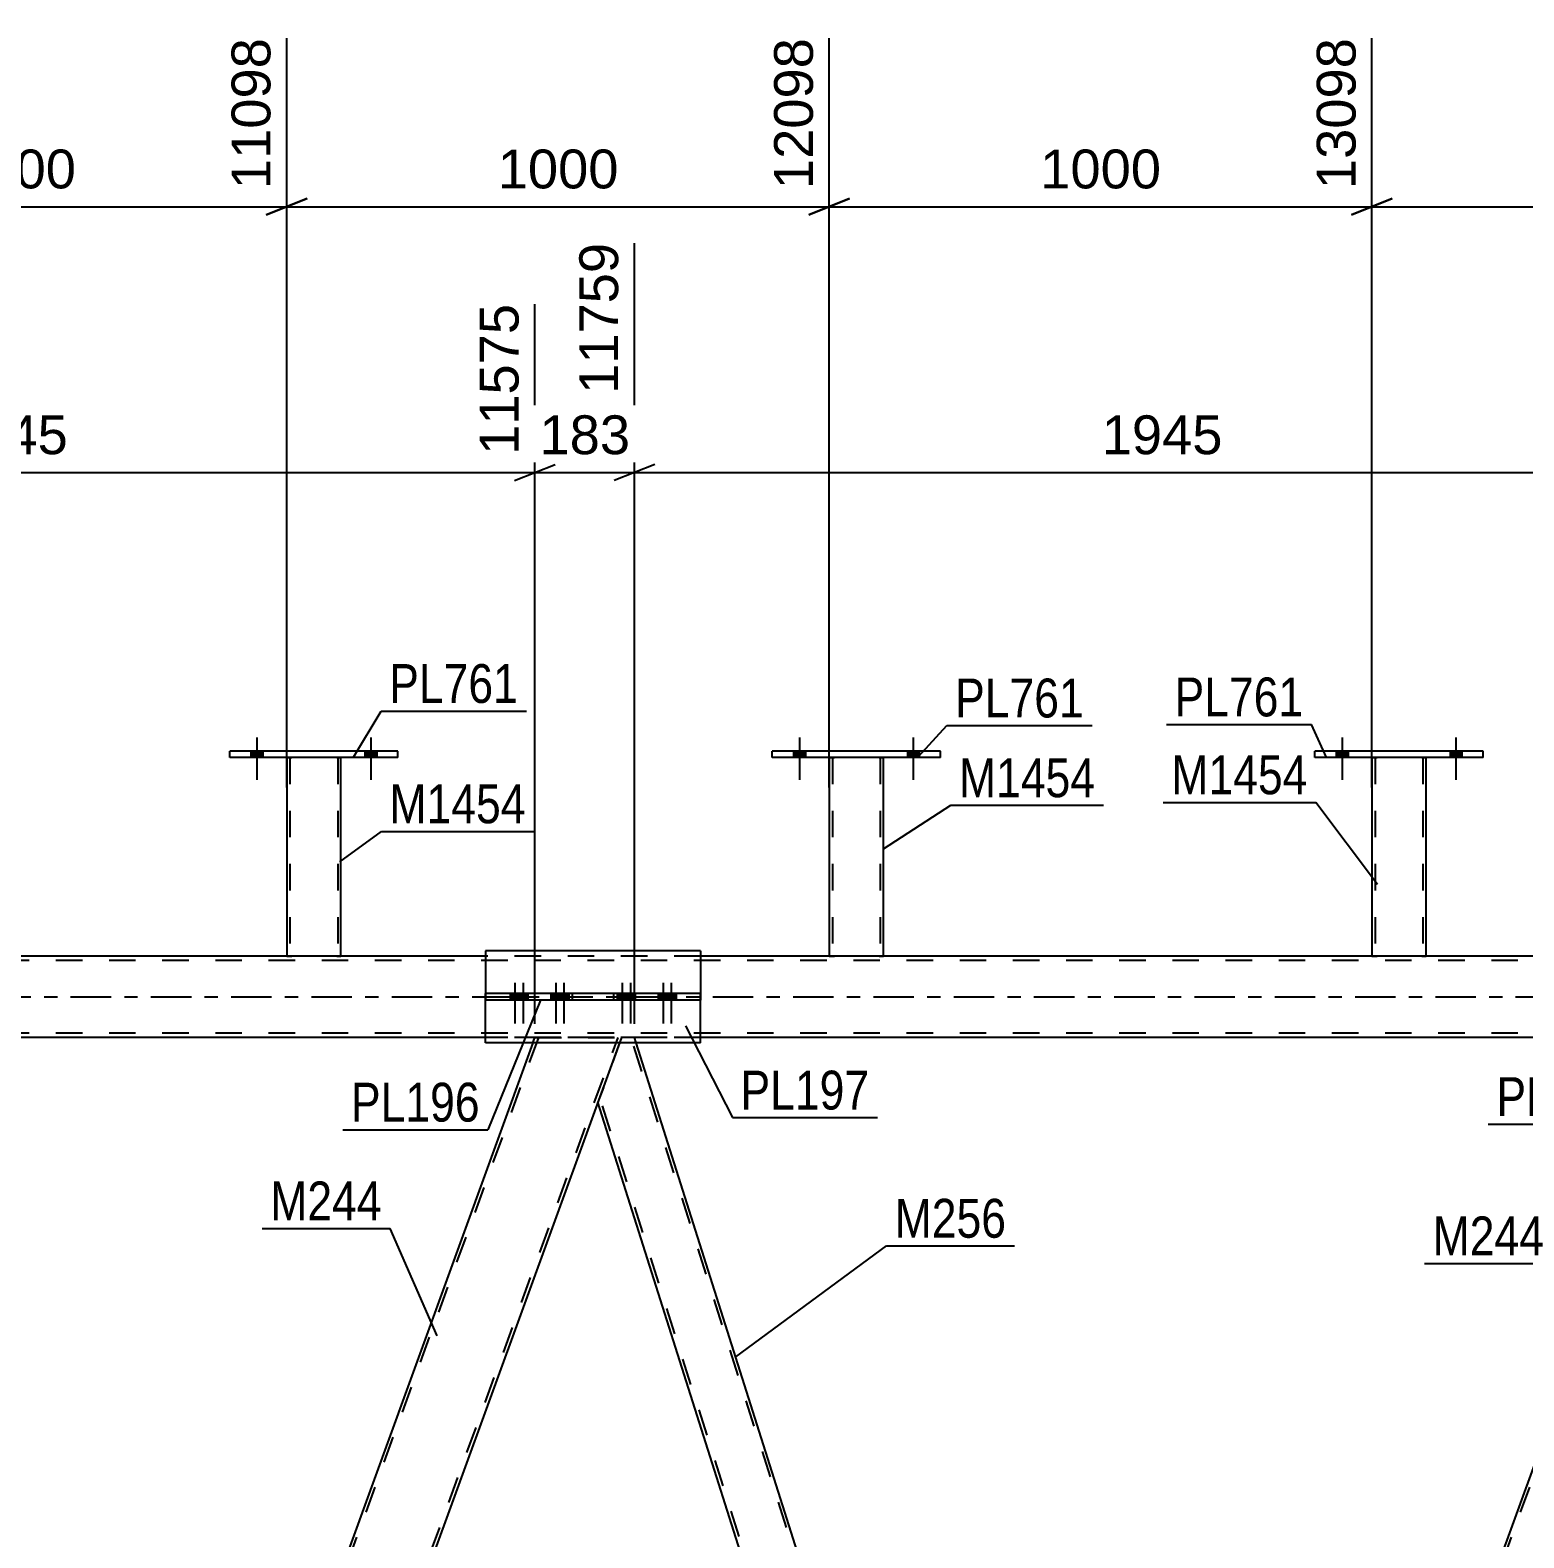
# Model space of a CAD drawing. Header units: millimetres. Extents: x -123 to 718, y -398 to 196.
# Drawn here: x 402 to 512.1, y -39.9 to 71.3 of the extents above; entities that cross this region are included whole.
import ezdxf

# ---------------------------------------------------------------- set-up
doc = ezdxf.new("R2010")
doc.units = ezdxf.units.MM
doc.linetypes.add('DXK_LINE_DOT2', pattern=[3.9198, 1.9599, -1.9599])
doc.linetypes.add('DXK_LINE_DOT3', pattern=[5.9187, 2.979, -0.9799, 0.9799, -0.9799])
doc.styles.add('Arial', font='ARIAL.TTF', dxfattribs={"height": 0.2})
doc.styles.add('Arial Narrow', font='ARIALN.TTF', dxfattribs={"height": 0.2})

# ---------------------------------------------------------------- blocks, each defined once
blk = doc.blocks.new('Bolt-318464438-4298 - 3652')
at = {"linetype": 'Continuous'}
for points in [[(438.12, 0.24), (437.4, 0.24), (437.4, -0.24), (438.12, -0.24)], [(438.72, 0.24), (438, 0.24), (438, -0.24), (438.72, -0.24)], [(441.13, 0.24), (440.41, 0.24), (440.41, -0.24), (441.13, -0.24)], [(441.73, 0.24), (441.01, 0.24), (441.01, -0.24), (441.73, -0.24)]]:
    blk.add_hatch(color=1, dxfattribs=at).paths.add_polyline_path(points)
at = {"color": 1, "linetype": 'Continuous'}
for p, q in [((437.4, 0.24), (437.4, -0.24)), ((437.76, 1.04), (437.76, -1.96)), ((438, 0.24), (438, -0.24)), ((438.12, 0.24), (438.12, -0.24)), ((438.36, 1.04), (438.36, -1.96)), ((438.72, 0.24), (438.72, -0.24)), ((440.41, 0.24), (440.41, -0.24)), ((440.77, 1.04), (440.77, -1.96)), ((441.01, 0.24), (441.01, -0.24)), ((441.13, 0.24), (441.13, -0.24)), ((441.37, 1.04), (441.37, -1.96)), ((441.73, 0.24), (441.73, -0.24))]:
    blk.add_line(p, q, dxfattribs=at)
blk = doc.blocks.new('Part-318464438-4039 - 3652')
at = {"color": 7, "linetype": 'DXK_LINE_DOT2'}
for p, q in [((439.49, -3), (396.18, -122)), ((402.05, -122), (445.36, -3)), ((439.09, -3.4), (439.23, -3)), ((439.23, -3), (445.62, -3)), ((445.62, -3), (445.47, -3.4))]:
    blk.add_line(p, q, dxfattribs=at)
at = {"color": 2, "linetype": 'Continuous'}
for p, q in [((439.09, -3.4), (396.07, -121.6)), ((445.47, -3.4), (402.45, -121.6))]:
    blk.add_line(p, q, dxfattribs=at)
blk = doc.blocks.new('Part-318464438-3769 - 3652')
at = {"color": 7, "linetype": 'DXK_LINE_DOT2'}
for p, q in [((637.14, 2.68), (-22.98, 2.68)), ((451.45, 3), (435.59, 3)), ((637.14, -2.68), (-22.98, -2.68)), ((637.14, -3), (9.92, -3)), ((451.45, -3), (435.59, -3))]:
    blk.add_line(p, q, dxfattribs=at)
at = {"color": 2, "linetype": 'Continuous'}
for p, q in [((435.59, 3), (366.31, 3)), ((520.73, 3), (451.45, 3)), ((435.59, -3), (366.31, -3)), ((520.73, -3), (451.45, -3))]:
    blk.add_line(p, q, dxfattribs=at)
at = {"color": 7, "linetype": 'DXK_LINE_DOT3'}
blk.add_line((-32.98, 0), (637.14, 0), dxfattribs=at)
blk = doc.blocks.new('Part-318464438-3908 - 3652')
at = {"color": 2, "linetype": 'Continuous'}
for p, q in [((496.74, 17.64), (496.74, 18.12)), ((509.14, 18.12), (496.74, 18.12)), ((509.14, 17.64), (509.14, 18.12)), ((509.14, 17.64), (496.74, 17.64))]:
    blk.add_line(p, q, dxfattribs=at)
blk = doc.blocks.new('Part-318464438-4303 - 3652')
at = {"color": 2, "linetype": 'Continuous'}
for p, q in [((435.59, 3.4), (435.59, 0.24)), ((451.45, 3.4), (435.59, 3.4)), ((451.45, 3.4), (451.45, 0.24)), ((435.59, -3.4), (435.59, -0.24)), ((451.45, -3.4), (451.45, -0.24)), ((451.45, -3.4), (435.59, -3.4))]:
    blk.add_line(p, q, dxfattribs=at)
at = {"color": 7, "linetype": 'DXK_LINE_DOT2'}
for p, q in [((435.59, 0.24), (435.59, -0.24)), ((451.45, 0.24), (451.45, -0.24))]:
    blk.add_line(p, q, dxfattribs=at)
blk = doc.blocks.new('Part-318464438-3884 - 3652')
at = {"color": 2, "linetype": 'Continuous'}
for p, q in [((460.93, 17.64), (460.93, 3)), ((464.93, 3), (464.93, 17.64))]:
    blk.add_line(p, q, dxfattribs=at)
at = {"color": 7, "linetype": 'DXK_LINE_DOT2'}
for p, q in [((460.93, 17.64), (460.93, 17.64)), ((460.93, 17.64), (460.93, 17.64)), ((460.93, 17.64), (460.93, 17.64)), ((460.97, 17.64), (460.93, 17.64)), ((460.93, 17.64), (460.97, 17.64)), ((461.08, 17.64), (460.97, 17.64)), ((460.97, 17.64), (461.08, 17.64)), ((461.23, 17.64), (461.08, 17.64)), ((461.08, 17.64), (461.23, 17.64)), ((461.17, 17.64), (461.17, 17.64)), ((461.17, 17.64), (461.17, 3)), ((461.19, 17.64), (461.17, 17.64)), ((461.17, 17.64), (461.19, 17.64)), ((461.24, 17.64), (461.19, 17.64)), ((461.19, 17.64), (461.24, 17.64)), ((464.64, 17.64), (461.23, 17.64)), ((464.64, 17.64), (461.23, 17.64)), ((464.55, 17.64), (461.24, 17.64)), ((461.24, 17.64), (461.32, 17.64)), ((464.62, 17.64), (461.32, 17.64)), ((464.62, 17.64), (464.55, 17.64)), ((464.68, 17.64), (464.62, 17.64)), ((464.62, 17.64), (464.68, 17.64)), ((464.64, 17.64), (464.79, 17.64)), ((464.79, 17.64), (464.64, 17.64)), ((464.69, 17.64), (464.68, 17.64)), ((464.68, 17.64), (464.69, 17.64)), ((464.69, 17.64), (464.69, 17.64)), ((464.69, 17.64), (464.69, 3)), ((464.79, 17.64), (464.9, 17.64)), ((464.9, 17.64), (464.79, 17.64)), ((464.9, 17.64), (464.93, 17.64)), ((464.93, 17.64), (464.9, 17.64)), ((464.93, 17.64), (464.93, 17.64)), ((464.93, 17.64), (464.93, 17.64)), ((464.93, 17.64), (464.93, 17.64)), ((460.93, 3), (460.93, 3)), ((460.93, 3), (460.93, 3)), ((460.97, 3), (460.93, 3)), ((460.93, 3), (460.97, 3)), ((461.08, 3), (460.97, 3)), ((460.97, 3), (461.08, 3)), ((461.23, 3), (461.08, 3)), ((461.08, 3), (461.23, 3)), ((461.19, 3), (461.17, 3)), ((461.17, 3), (461.19, 3)), ((461.24, 3), (461.19, 3)), ((461.19, 3), (461.24, 3)), ((464.64, 3), (461.23, 3)), ((464.64, 3), (461.23, 3)), ((464.55, 3), (461.24, 3)), ((461.24, 3), (461.32, 3)), ((464.62, 3), (461.32, 3)), ((464.62, 3), (464.55, 3)), ((464.68, 3), (464.62, 3)), ((464.62, 3), (464.68, 3)), ((464.64, 3), (464.79, 3)), ((464.79, 3), (464.64, 3)), ((464.69, 3), (464.68, 3)), ((464.68, 3), (464.69, 3)), ((464.79, 3), (464.9, 3)), ((464.9, 3), (464.79, 3)), ((464.9, 3), (464.93, 3)), ((464.93, 3), (464.9, 3)), ((464.93, 3), (464.93, 3)), ((464.93, 3), (464.93, 3)), ((464.93, 3), (464.93, 3))]:
    blk.add_line(p, q, dxfattribs=at)
blk = doc.blocks.new('Part-318464438-3874 - 3652')
at = {"color": 2, "linetype": 'Continuous'}
for p, q in [((420.93, 17.64), (420.93, 3)), ((424.93, 3), (424.93, 17.64))]:
    blk.add_line(p, q, dxfattribs=at)
at = {"color": 7, "linetype": 'DXK_LINE_DOT2'}
for p, q in [((420.93, 17.64), (420.93, 17.64)), ((420.93, 17.64), (420.93, 17.64)), ((420.93, 17.64), (420.93, 17.64)), ((420.97, 17.64), (420.93, 17.64)), ((420.93, 17.64), (420.97, 17.64)), ((421.08, 17.64), (420.97, 17.64)), ((420.97, 17.64), (421.08, 17.64)), ((421.23, 17.64), (421.08, 17.64)), ((421.08, 17.64), (421.23, 17.64)), ((421.17, 17.64), (421.17, 17.64)), ((421.17, 17.64), (421.17, 3)), ((421.19, 17.64), (421.17, 17.64)), ((421.17, 17.64), (421.19, 17.64)), ((421.24, 17.64), (421.19, 17.64)), ((421.19, 17.64), (421.24, 17.64)), ((424.64, 17.64), (421.23, 17.64)), ((424.64, 17.64), (421.23, 17.64)), ((424.55, 17.64), (421.24, 17.64)), ((421.24, 17.64), (421.32, 17.64)), ((424.62, 17.64), (421.32, 17.64)), ((424.62, 17.64), (424.55, 17.64)), ((424.68, 17.64), (424.62, 17.64)), ((424.62, 17.64), (424.68, 17.64)), ((424.64, 17.64), (424.79, 17.64)), ((424.79, 17.64), (424.64, 17.64)), ((424.69, 17.64), (424.68, 17.64)), ((424.68, 17.64), (424.69, 17.64)), ((424.69, 17.64), (424.69, 17.64)), ((424.69, 17.64), (424.69, 3)), ((424.79, 17.64), (424.9, 17.64)), ((424.9, 17.64), (424.79, 17.64)), ((424.9, 17.64), (424.93, 17.64)), ((424.93, 17.64), (424.9, 17.64)), ((424.93, 17.64), (424.93, 17.64)), ((424.93, 17.64), (424.93, 17.64)), ((424.93, 17.64), (424.93, 17.64)), ((420.93, 3), (420.93, 3)), ((420.93, 3), (420.93, 3)), ((420.97, 3), (420.93, 3)), ((420.93, 3), (420.97, 3)), ((421.08, 3), (420.97, 3)), ((420.97, 3), (421.08, 3)), ((421.23, 3), (421.08, 3)), ((421.08, 3), (421.23, 3)), ((421.19, 3), (421.17, 3)), ((421.17, 3), (421.19, 3)), ((421.24, 3), (421.19, 3)), ((421.19, 3), (421.24, 3)), ((424.64, 3), (421.23, 3)), ((424.64, 3), (421.23, 3)), ((424.55, 3), (421.24, 3)), ((421.24, 3), (421.32, 3)), ((424.62, 3), (421.32, 3)), ((424.62, 3), (424.55, 3)), ((424.68, 3), (424.62, 3)), ((424.62, 3), (424.68, 3)), ((424.64, 3), (424.79, 3)), ((424.79, 3), (424.64, 3)), ((424.69, 3), (424.68, 3)), ((424.68, 3), (424.69, 3)), ((424.79, 3), (424.9, 3)), ((424.9, 3), (424.79, 3)), ((424.9, 3), (424.93, 3)), ((424.93, 3), (424.9, 3)), ((424.93, 3), (424.93, 3)), ((424.93, 3), (424.93, 3)), ((424.93, 3), (424.93, 3))]:
    blk.add_line(p, q, dxfattribs=at)
blk = doc.blocks.new('Part-318464438-3879 - 3652')
at = {"color": 2, "linetype": 'Continuous'}
for p, q in [((416.73, 17.64), (416.73, 18.12)), ((429.13, 18.12), (416.73, 18.12)), ((429.13, 17.64), (429.13, 18.12)), ((429.13, 17.64), (416.73, 17.64))]:
    blk.add_line(p, q, dxfattribs=at)
blk = doc.blocks.new('Part-318464438-3889 - 3652')
at = {"color": 2, "linetype": 'Continuous'}
for p, q in [((456.73, 17.64), (456.73, 18.12)), ((469.13, 18.12), (456.73, 18.12)), ((469.13, 17.64), (469.13, 18.12)), ((469.13, 17.64), (456.73, 17.64))]:
    blk.add_line(p, q, dxfattribs=at)
blk = doc.blocks.new('Part-318464438-3894 - 3652')
at = {"color": 2, "linetype": 'Continuous'}
for p, q in [((500.94, 17.64), (500.94, 3)), ((504.94, 3), (504.94, 17.64))]:
    blk.add_line(p, q, dxfattribs=at)
at = {"color": 7, "linetype": 'DXK_LINE_DOT2'}
for p, q in [((500.94, 17.64), (500.94, 17.64)), ((500.94, 17.64), (500.94, 17.64)), ((500.94, 17.64), (500.94, 17.64)), ((500.97, 17.64), (500.94, 17.64)), ((500.94, 17.64), (500.97, 17.64)), ((501.08, 17.64), (500.97, 17.64)), ((500.97, 17.64), (501.08, 17.64)), ((501.23, 17.64), (501.08, 17.64)), ((501.08, 17.64), (501.23, 17.64)), ((501.18, 17.64), (501.18, 17.64)), ((501.18, 17.64), (501.18, 3)), ((501.2, 17.64), (501.18, 17.64)), ((501.18, 17.64), (501.2, 17.64)), ((501.25, 17.64), (501.2, 17.64)), ((501.2, 17.64), (501.25, 17.64)), ((504.64, 17.64), (501.23, 17.64)), ((504.64, 17.64), (501.23, 17.64)), ((504.55, 17.64), (501.25, 17.64)), ((501.25, 17.64), (501.33, 17.64)), ((504.63, 17.64), (501.33, 17.64)), ((504.63, 17.64), (504.55, 17.64)), ((504.68, 17.64), (504.63, 17.64)), ((504.63, 17.64), (504.68, 17.64)), ((504.64, 17.64), (504.8, 17.64)), ((504.8, 17.64), (504.64, 17.64)), ((504.7, 17.64), (504.68, 17.64)), ((504.68, 17.64), (504.7, 17.64)), ((504.7, 17.64), (504.7, 17.64)), ((504.7, 17.64), (504.7, 3)), ((504.8, 17.64), (504.9, 17.64)), ((504.9, 17.64), (504.8, 17.64)), ((504.9, 17.64), (504.94, 17.64)), ((504.94, 17.64), (504.9, 17.64)), ((504.94, 17.64), (504.94, 17.64)), ((504.94, 17.64), (504.94, 17.64)), ((504.94, 17.64), (504.94, 17.64)), ((500.94, 3), (500.94, 3)), ((500.94, 3), (500.94, 3)), ((500.97, 3), (500.94, 3)), ((500.94, 3), (500.97, 3)), ((501.08, 3), (500.97, 3)), ((500.97, 3), (501.08, 3)), ((501.23, 3), (501.08, 3)), ((501.08, 3), (501.23, 3)), ((501.2, 3), (501.18, 3)), ((501.18, 3), (501.2, 3)), ((501.25, 3), (501.2, 3)), ((501.2, 3), (501.25, 3)), ((504.64, 3), (501.23, 3)), ((504.64, 3), (501.23, 3)), ((504.55, 3), (501.25, 3)), ((501.25, 3), (501.33, 3)), ((504.63, 3), (501.33, 3)), ((504.63, 3), (504.55, 3)), ((504.68, 3), (504.63, 3)), ((504.63, 3), (504.68, 3)), ((504.64, 3), (504.8, 3)), ((504.8, 3), (504.64, 3)), ((504.7, 3), (504.68, 3)), ((504.68, 3), (504.7, 3)), ((504.8, 3), (504.9, 3)), ((504.9, 3), (504.8, 3)), ((504.9, 3), (504.94, 3)), ((504.94, 3), (504.9, 3)), ((504.94, 3), (504.94, 3)), ((504.94, 3), (504.94, 3)), ((504.94, 3), (504.94, 3))]:
    blk.add_line(p, q, dxfattribs=at)
blk = doc.blocks.new('Bolt-318464438-3899 - 3652')
at = {"linetype": 'Continuous'}
for points in [[(498.3, 17.64), (499.18, 17.64), (499.18, 18.12), (498.3, 18.12)], [(506.7, 17.64), (507.58, 17.64), (507.58, 18.12), (506.7, 18.12)]]:
    blk.add_hatch(color=1, dxfattribs=at).paths.add_polyline_path(points)
at = {"color": 1, "linetype": 'Continuous'}
for p, q in [((498.74, 19.12), (498.74, 16)), ((507.14, 19.12), (507.14, 16)), ((498.3, 18.12), (498.3, 17.64)), ((499.18, 18.12), (499.18, 17.64)), ((506.7, 18.12), (506.7, 17.64)), ((507.58, 18.12), (507.58, 17.64))]:
    blk.add_line(p, q, dxfattribs=at)
blk = doc.blocks.new('Part-318464438-3990 - 3652')
at = {"color": 7, "linetype": 'DXK_LINE_DOT2'}
blk.add_line((524.62, -3), (481.31, -122), dxfattribs=at)
at = {"color": 2, "linetype": 'Continuous'}
blk.add_line((524.22, -3.4), (481.2, -121.6), dxfattribs=at)
blk = doc.blocks.new('Bolt-318464438-4021 - 3652')
at = {"linetype": 'Continuous'}
for points in [[(498.3, 17.64), (499.18, 17.64), (499.18, 18.12), (498.3, 18.12)], [(506.7, 17.64), (507.58, 17.64), (507.58, 18.12), (506.7, 18.12)]]:
    blk.add_hatch(color=1, dxfattribs=at).paths.add_polyline_path(points)
at = {"color": 1, "linetype": 'Continuous'}
for p, q in [((498.74, 19.12), (498.74, 16)), ((507.14, 19.12), (507.14, 16)), ((498.3, 18.12), (498.3, 17.64)), ((499.18, 18.12), (499.18, 17.64)), ((506.7, 18.12), (506.7, 17.64)), ((507.58, 18.12), (507.58, 17.64))]:
    blk.add_line(p, q, dxfattribs=at)
blk = doc.blocks.new('Bolt-318464438-4040 - 3652')
at = {"linetype": 'Continuous'}
for points in [[(458.29, 17.64), (459.17, 17.64), (459.17, 18.12), (458.29, 18.12)], [(466.69, 17.64), (467.57, 17.64), (467.57, 18.12), (466.69, 18.12)]]:
    blk.add_hatch(color=1, dxfattribs=at).paths.add_polyline_path(points)
at = {"color": 1, "linetype": 'Continuous'}
for p, q in [((458.73, 19.12), (458.73, 16)), ((467.13, 19.12), (467.13, 16)), ((458.29, 18.12), (458.29, 17.64)), ((459.17, 18.12), (459.17, 17.64)), ((466.69, 18.12), (466.69, 17.64)), ((467.57, 18.12), (467.57, 17.64))]:
    blk.add_line(p, q, dxfattribs=at)
blk = doc.blocks.new('Bolt-318464438-4041 - 3652')
at = {"linetype": 'Continuous'}
for points in [[(458.29, 17.64), (459.17, 17.64), (459.17, 18.12), (458.29, 18.12)], [(466.69, 17.64), (467.57, 17.64), (467.57, 18.12), (466.69, 18.12)]]:
    blk.add_hatch(color=1, dxfattribs=at).paths.add_polyline_path(points)
at = {"color": 1, "linetype": 'Continuous'}
for p, q in [((458.73, 19.12), (458.73, 16)), ((467.13, 19.12), (467.13, 16)), ((458.29, 18.12), (458.29, 17.64)), ((459.17, 18.12), (459.17, 17.64)), ((466.69, 18.12), (466.69, 17.64)), ((467.57, 18.12), (467.57, 17.64))]:
    blk.add_line(p, q, dxfattribs=at)
blk = doc.blocks.new('Bolt-318464438-4042 - 3652')
at = {"linetype": 'Continuous'}
for points in [[(418.29, 17.64), (419.17, 17.64), (419.17, 18.12), (418.29, 18.12)], [(426.69, 17.64), (427.57, 17.64), (427.57, 18.12), (426.69, 18.12)]]:
    blk.add_hatch(color=1, dxfattribs=at).paths.add_polyline_path(points)
at = {"color": 1, "linetype": 'Continuous'}
for p, q in [((418.73, 19.12), (418.73, 16)), ((427.13, 19.12), (427.13, 16)), ((418.29, 18.12), (418.29, 17.64)), ((419.17, 18.12), (419.17, 17.64)), ((426.69, 18.12), (426.69, 17.64)), ((427.57, 18.12), (427.57, 17.64))]:
    blk.add_line(p, q, dxfattribs=at)
blk = doc.blocks.new('Bolt-318464438-4043 - 3652')
at = {"linetype": 'Continuous'}
for points in [[(418.29, 17.64), (419.17, 17.64), (419.17, 18.12), (418.29, 18.12)], [(426.69, 17.64), (427.57, 17.64), (427.57, 18.12), (426.69, 18.12)]]:
    blk.add_hatch(color=1, dxfattribs=at).paths.add_polyline_path(points)
at = {"color": 1, "linetype": 'Continuous'}
for p, q in [((418.73, 19.12), (418.73, 16)), ((427.13, 19.12), (427.13, 16)), ((418.29, 18.12), (418.29, 17.64)), ((419.17, 18.12), (419.17, 17.64)), ((426.69, 18.12), (426.69, 17.64)), ((427.57, 18.12), (427.57, 17.64))]:
    blk.add_line(p, q, dxfattribs=at)
blk = doc.blocks.new('Part-318464438-4155 - 3652')
at = {"color": 7, "linetype": 'DXK_LINE_DOT2'}
for p, q in [((445.62, -3), (443.88, -7.77)), ((446.57, -3), (445.62, -3)), ((482.66, -117.6), (446.32, -3)), ((446.7, -3.4), (446.57, -3)), ((480.36, -122), (444.02, -7.4))]:
    blk.add_line(p, q, dxfattribs=at)
at = {"color": 2, "linetype": 'Continuous'}
for p, q in [((482.79, -117.23), (446.7, -3.4)), ((479.98, -121.6), (443.88, -7.77))]:
    blk.add_line(p, q, dxfattribs=at)
blk = doc.blocks.new('Bolt-318464438-4227 - 3652')
at = {"linetype": 'Continuous'}
for points in [[(446.02, 0.24), (445.3, 0.24), (445.3, -0.24), (446.02, -0.24)], [(446.63, 0.24), (445.91, 0.24), (445.91, -0.24), (446.63, -0.24)], [(449.04, 0.24), (448.32, 0.24), (448.32, -0.24), (449.04, -0.24)], [(449.64, 0.24), (448.92, 0.24), (448.92, -0.24), (449.64, -0.24)]]:
    blk.add_hatch(color=1, dxfattribs=at).paths.add_polyline_path(points)
at = {"color": 1, "linetype": 'Continuous'}
for p, q in [((445.3, 0.24), (445.3, -0.24)), ((445.66, 1.04), (445.66, -1.96)), ((445.91, 0.24), (445.91, -0.24)), ((446.02, 0.24), (446.02, -0.24)), ((446.27, 1.04), (446.27, -1.96)), ((446.63, 0.24), (446.63, -0.24)), ((448.32, 0.24), (448.32, -0.24)), ((448.68, 1.04), (448.68, -1.96)), ((448.92, 0.24), (448.92, -0.24)), ((449.04, 0.24), (449.04, -0.24)), ((449.28, 1.04), (449.28, -1.96)), ((449.64, 0.24), (449.64, -0.24))]:
    blk.add_line(p, q, dxfattribs=at)
blk = doc.blocks.new('Part-318464438-4308 - 3652')
at = {"color": 2, "linetype": 'Continuous'}
for p, q in [((435.59, -0.24), (435.59, 0.24)), ((451.45, 0.24), (435.59, 0.24)), ((442, -0.24), (442, 0.24)), ((445.04, -0.24), (445.04, 0.24)), ((451.45, -0.24), (451.45, 0.24)), ((451.45, -0.24), (435.59, -0.24))]:
    blk.add_line(p, q, dxfattribs=at)
blk = doc.blocks.new('StraightDimension-318464438-4857 - 3652')
at = {"color": 7, "linetype": 'Continuous'}
for p, q in [((446.57, -2), (446.57, 55.58)), ((524.37, -2), (524.37, 51.08)), ((448.07, 39.26), (445.07, 38.06)), ((522.87, 38.06), (525.87, 39.26)), ((446.57, 38.66), (524.37, 38.66))]:
    blk.add_line(p, q, dxfattribs=at)
at = {"color": 0}
blk.add_wipeout([(490.52, 39.41), (490.52, 43.61), (480.42, 43.61), (480.42, 39.41)], dxfattribs=at)
at = {"color": 3, "style": 'Arial'}
blk.add_text('1945', height=2.865, dxfattribs=at).set_placement((481.02, 40.01))
at = {"color": 0, "linetype": 'Continuous'}
blk.add_wipeout([(523.77, 51.68), (519.57, 51.68), (519.57, 39.36), (523.77, 39.36)], dxfattribs=at)
at = {"color": 3, "linetype": 'Continuous', "style": 'Arial'}
blk.add_text('13704', height=2.865, rotation=90.0002, dxfattribs=at).set_placement((523.17, 39.96))
blk = doc.blocks.new('StraightDimension-318464438-5104 - 3652')
at = {"color": 7, "linetype": 'Continuous'}
for p, q in [((420.93, 15.44), (420.93, 70.68)), ((460.93, 15.44), (460.93, 70.68)), ((422.43, 58.86), (419.43, 57.66)), ((420.93, 58.26), (460.93, 58.26)), ((459.43, 57.66), (462.43, 58.86))]:
    blk.add_line(p, q, dxfattribs=at)
at = {"color": 0}
blk.add_wipeout([(445.98, 59.01), (445.98, 63.21), (435.89, 63.21), (435.89, 59.01)], dxfattribs=at)
at = {"color": 3, "style": 'Arial'}
blk.add_text('1000', height=2.865, dxfattribs=at).set_placement((436.49, 59.61))
at = {"color": 0, "linetype": 'Continuous'}
blk.add_wipeout([(460.33, 71.28), (456.13, 71.28), (456.13, 58.96), (460.33, 58.96)], dxfattribs=at)
at = {"color": 3, "linetype": 'Continuous', "style": 'Arial'}
blk.add_text('12098', height=2.865, rotation=90.0002, dxfattribs=at).set_placement((459.73, 59.56))
blk = doc.blocks.new('StraightDimension-318464438-5114 - 3652')
at = {"color": 7, "linetype": 'Continuous'}
for p, q in [((380.94, 15.44), (380.94, 70.68)), ((420.93, 15.44), (420.93, 70.68)), ((382.44, 58.86), (379.44, 57.66)), ((380.94, 58.26), (420.93, 58.26)), ((419.43, 57.66), (422.43, 58.86))]:
    blk.add_line(p, q, dxfattribs=at)
at = {"color": 0}
blk.add_wipeout([(405.98, 59.01), (405.98, 63.21), (395.89, 63.21), (395.89, 59.01)], dxfattribs=at)
at = {"color": 3, "style": 'Arial'}
blk.add_text('1000', height=2.865, dxfattribs=at).set_placement((396.49, 59.61))
at = {"color": 0, "linetype": 'Continuous'}
blk.add_wipeout([(420.33, 71.28), (416.13, 71.28), (416.13, 58.96), (420.33, 58.96)], dxfattribs=at)
at = {"color": 3, "linetype": 'Continuous', "style": 'Arial'}
blk.add_text('11098', height=2.865, rotation=90.0002, dxfattribs=at).set_placement((419.73, 59.56))
blk = doc.blocks.new('StraightDimension-318464438-4819 - 3652')
at = {"color": 7, "linetype": 'Continuous'}
for p, q in [((361.43, -2), (361.43, 53.36)), ((439.23, -2), (439.23, 51.08)), ((362.93, 39.26), (359.93, 38.06)), ((437.73, 38.06), (440.73, 39.26)), ((361.43, 38.66), (439.23, 38.66))]:
    blk.add_line(p, q, dxfattribs=at)
at = {"color": 0}
blk.add_wipeout([(405.38, 39.41), (405.38, 43.61), (395.29, 43.61), (395.29, 39.41)], dxfattribs=at)
at = {"color": 3, "style": 'Arial'}
blk.add_text('1945', height=2.865, dxfattribs=at).set_placement((395.89, 40.01))
at = {"color": 0, "linetype": 'Continuous'}
blk.add_wipeout([(438.63, 51.68), (434.43, 51.68), (434.43, 39.36), (438.63, 39.36)], dxfattribs=at)
at = {"color": 3, "linetype": 'Continuous', "style": 'Arial'}
blk.add_text('11575', height=2.865, rotation=90.0002, dxfattribs=at).set_placement((438.03, 39.96))
blk = doc.blocks.new('StraightDimension-318464438-4838 - 3652')
at = {"color": 7, "linetype": 'Continuous'}
for p, q in [((446.57, -2), (446.57, 55.58)), ((439.23, -2), (439.23, 51.08)), ((437.73, 38.06), (440.73, 39.26)), ((448.07, 39.26), (445.07, 38.06)), ((439.23, 38.66), (446.57, 38.66))]:
    blk.add_line(p, q, dxfattribs=at)
at = {"color": 0}
blk.add_wipeout([(446.84, 39.41), (446.84, 43.61), (438.97, 43.61), (438.97, 39.41)], dxfattribs=at)
at = {"color": 3, "style": 'Arial'}
blk.add_text('183', height=2.865, dxfattribs=at).set_placement((439.57, 40.01))
at = {"color": 0, "linetype": 'Continuous'}
blk.add_wipeout([(445.97, 56.18), (441.77, 56.18), (441.77, 43.86), (445.97, 43.86)], dxfattribs=at)
at = {"color": 3, "linetype": 'Continuous', "style": 'Arial'}
blk.add_text('11759', height=2.865, rotation=90.0002, dxfattribs=at).set_placement((445.37, 44.46))
blk = doc.blocks.new('StraightDimension-318464438-5084 - 3652')
at = {"color": 7, "linetype": 'Continuous'}
for p, q in [((500.94, 15.44), (500.94, 70.68)), ((540.94, 16.33), (540.94, 70.68)), ((502.44, 58.86), (499.44, 57.66)), ((500.94, 58.26), (540.94, 58.26)), ((539.44, 57.66), (542.44, 58.86))]:
    blk.add_line(p, q, dxfattribs=at)
at = {"color": 0}
blk.add_wipeout([(525.98, 59.01), (525.98, 63.21), (515.89, 63.21), (515.89, 59.01)], dxfattribs=at)
at = {"color": 3, "style": 'Arial'}
blk.add_text('1000', height=2.865, dxfattribs=at).set_placement((516.49, 59.61))
at = {"color": 0, "linetype": 'Continuous'}
blk.add_wipeout([(540.34, 71.28), (536.14, 71.28), (536.14, 58.96), (540.34, 58.96)], dxfattribs=at)
at = {"color": 3, "linetype": 'Continuous', "style": 'Arial'}
blk.add_text('14098', height=2.865, rotation=90.0002, dxfattribs=at).set_placement((539.74, 59.56))
blk = doc.blocks.new('StraightDimension-318464438-5094 - 3652')
at = {"color": 7, "linetype": 'Continuous'}
for p, q in [((460.93, 15.44), (460.93, 70.68)), ((500.94, 15.44), (500.94, 70.68)), ((462.43, 58.86), (459.43, 57.66)), ((460.93, 58.26), (500.94, 58.26)), ((499.44, 57.66), (502.44, 58.86))]:
    blk.add_line(p, q, dxfattribs=at)
at = {"color": 0}
blk.add_wipeout([(485.98, 59.01), (485.98, 63.21), (475.89, 63.21), (475.89, 59.01)], dxfattribs=at)
at = {"color": 3, "style": 'Arial'}
blk.add_text('1000', height=2.865, dxfattribs=at).set_placement((476.49, 59.61))
at = {"color": 0, "linetype": 'Continuous'}
blk.add_wipeout([(500.34, 71.28), (496.14, 71.28), (496.14, 58.96), (500.34, 58.96)], dxfattribs=at)
at = {"color": 3, "linetype": 'Continuous', "style": 'Arial'}
blk.add_text('13098', height=2.865, rotation=90.0002, dxfattribs=at).set_placement((499.74, 59.56))
blk = doc.blocks.new('Mark-318464438-3890 - 3652')
at = {"color": 30, "linetype": 'Continuous'}
for p in [(485.56, 14.34), (501.36, 8.28)]:
    blk.add_line(p, (496.81, 14.34), dxfattribs=at)
at = {"color": 0}
blk.add_wipeout([(496.21, 14.94), (496.21, 17.94), (486.16, 17.94), (486.16, 14.94)], dxfattribs=at)
blk.add_wipeout([(496.21, 14.94), (496.21, 17.94), (486.16, 17.94), (486.16, 14.94)], dxfattribs=at)
at = {"color": 3, "style": 'Arial Narrow'}
blk.add_text('M1454', height=2.863, dxfattribs=at).set_placement((486.16, 14.94))
blk = doc.blocks.new('Mark-318464438-3904 - 3652')
at = {"color": 30, "linetype": 'Continuous'}
for p in [(485.79, 20.08), (497.59, 17.64)]:
    blk.add_line(p, (496.49, 20.08), dxfattribs=at)
at = {"color": 0}
blk.add_wipeout([(495.89, 20.68), (495.89, 23.68), (486.39, 23.68), (486.39, 20.68)], dxfattribs=at)
blk.add_wipeout([(495.89, 20.68), (495.89, 23.68), (486.39, 23.68), (486.39, 20.68)], dxfattribs=at)
at = {"color": 3, "style": 'Arial Narrow'}
blk.add_text('PL761', height=2.863, dxfattribs=at).set_placement((486.39, 20.68))
blk = doc.blocks.new('Mark-318464438-3870 - 3652')
at = {"color": 30, "linetype": 'Continuous'}
for p, q in [((424.84, 9.96), (427.91, 12.2)), ((427.91, 12.2), (439.16, 12.2))]:
    blk.add_line(p, q, dxfattribs=at)
at = {"color": 0}
blk.add_wipeout([(438.56, 12.8), (438.56, 15.8), (428.51, 15.8), (428.51, 12.8)], dxfattribs=at)
blk.add_wipeout([(438.56, 12.8), (438.56, 15.8), (428.51, 15.8), (428.51, 12.8)], dxfattribs=at)
at = {"color": 3, "style": 'Arial Narrow'}
blk.add_text('M1454', height=2.863, dxfattribs=at).set_placement((428.51, 12.8))
blk = doc.blocks.new('Mark-318464438-3875 - 3652')
at = {"color": 30, "linetype": 'Continuous'}
for p, q in [((425.85, 17.67), (427.89, 21.07)), ((427.89, 21.07), (438.6, 21.07))]:
    blk.add_line(p, q, dxfattribs=at)
at = {"color": 0}
blk.add_wipeout([(438, 21.67), (438, 24.67), (428.49, 24.67), (428.49, 21.67)], dxfattribs=at)
blk.add_wipeout([(438, 21.67), (438, 24.67), (428.49, 24.67), (428.49, 21.67)], dxfattribs=at)
at = {"color": 3, "style": 'Arial Narrow'}
blk.add_text('PL761', height=2.863, dxfattribs=at).set_placement((428.49, 21.67))
blk = doc.blocks.new('Mark-318464438-3880 - 3652')
at = {"color": 30, "linetype": 'Continuous'}
for p, q in [((464.93, 10.92), (469.9, 14.12)), ((469.9, 14.12), (481.15, 14.12))]:
    blk.add_line(p, q, dxfattribs=at)
at = {"color": 0}
blk.add_wipeout([(480.55, 14.72), (480.55, 17.72), (470.5, 17.72), (470.5, 14.72)], dxfattribs=at)
blk.add_wipeout([(480.55, 14.72), (480.55, 17.72), (470.5, 17.72), (470.5, 14.72)], dxfattribs=at)
at = {"color": 3, "style": 'Arial Narrow'}
blk.add_text('M1454', height=2.863, dxfattribs=at).set_placement((470.5, 14.72))
blk = doc.blocks.new('Mark-318464438-3885 - 3652')
at = {"color": 30, "linetype": 'Continuous'}
for p, q in [((467.52, 17.72), (469.61, 20)), ((469.61, 20), (480.31, 20))]:
    blk.add_line(p, q, dxfattribs=at)
at = {"color": 0}
blk.add_wipeout([(479.71, 20.6), (479.71, 23.6), (470.21, 23.6), (470.21, 20.6)], dxfattribs=at)
blk.add_wipeout([(479.71, 20.6), (479.71, 23.6), (470.21, 23.6), (470.21, 20.6)], dxfattribs=at)
at = {"color": 3, "style": 'Arial Narrow'}
blk.add_text('PL761', height=2.863, dxfattribs=at).set_placement((470.21, 20.6))
blk = doc.blocks.new('Mark-318464438-3986 - 3652')
at = {"color": 30, "linetype": 'Continuous'}
for p in [(504.82, -19.66), (518.78, -24.3)]:
    blk.add_line(p, (514.24, -19.66), dxfattribs=at)
at = {"color": 0}
blk.add_wipeout([(513.64, -19.06), (513.64, -16.06), (505.42, -16.06), (505.42, -19.06)], dxfattribs=at)
blk.add_wipeout([(513.64, -19.06), (513.64, -16.06), (505.42, -16.06), (505.42, -19.06)], dxfattribs=at)
at = {"color": 3, "style": 'Arial Narrow'}
blk.add_text('M244', height=2.863, dxfattribs=at).set_placement((505.42, -19.06))
blk = doc.blocks.new('Mark-318464438-4035 - 3652')
at = {"color": 30, "linetype": 'Continuous'}
for p in [(419.12, -17.08), (432.02, -25)]:
    blk.add_line(p, (428.55, -17.08), dxfattribs=at)
at = {"color": 0}
blk.add_wipeout([(427.95, -16.48), (427.95, -13.48), (419.72, -13.48), (419.72, -16.48)], dxfattribs=at)
blk.add_wipeout([(427.95, -16.48), (427.95, -13.48), (419.72, -13.48), (419.72, -16.48)], dxfattribs=at)
at = {"color": 3, "style": 'Arial Narrow'}
blk.add_text('M244', height=2.863, dxfattribs=at).set_placement((419.72, -16.48))
blk = doc.blocks.new('Mark-318464438-4151 - 3652')
at = {"color": 30, "linetype": 'Continuous'}
for p, q in [((454.04, -26.55), (465.16, -18.36)), ((465.16, -18.36), (474.58, -18.36))]:
    blk.add_line(p, q, dxfattribs=at)
at = {"color": 0}
blk.add_wipeout([(473.98, -17.76), (473.98, -14.76), (465.76, -14.76), (465.76, -17.76)], dxfattribs=at)
blk.add_wipeout([(473.98, -17.76), (473.98, -14.76), (465.76, -14.76), (465.76, -17.76)], dxfattribs=at)
at = {"color": 3, "style": 'Arial Narrow'}
blk.add_text('M256', height=2.863, dxfattribs=at).set_placement((465.76, -17.76))
blk = doc.blocks.new('Mark-318464438-4222 - 3652')
at = {"color": 30, "linetype": 'Continuous'}
for p in [(524.69, -0.24), (509.52, -9.39)]:
    blk.add_line(p, (520.22, -9.39), dxfattribs=at)
at = {"color": 0}
blk.add_wipeout([(519.62, -8.79), (519.62, -5.79), (510.12, -5.79), (510.12, -8.79)], dxfattribs=at)
blk.add_wipeout([(519.62, -8.79), (519.62, -5.79), (510.12, -5.79), (510.12, -8.79)], dxfattribs=at)
at = {"color": 3, "style": 'Arial Narrow'}
blk.add_text('PL196', height=2.863, dxfattribs=at).set_placement((510.12, -8.79))
blk = doc.blocks.new('Mark-318464438-4299 - 3652')
at = {"color": 30, "linetype": 'Continuous'}
for p, q in [((450.34, -2.14), (453.79, -8.91)), ((453.79, -8.91), (464.49, -8.91))]:
    blk.add_line(p, q, dxfattribs=at)
at = {"color": 0}
blk.add_wipeout([(463.89, -8.31), (463.89, -5.31), (454.39, -5.31), (454.39, -8.31)], dxfattribs=at)
blk.add_wipeout([(463.89, -8.31), (463.89, -5.31), (454.39, -5.31), (454.39, -8.31)], dxfattribs=at)
at = {"color": 3, "style": 'Arial Narrow'}
blk.add_text('PL197', height=2.863, dxfattribs=at).set_placement((454.39, -8.31))
blk = doc.blocks.new('Mark-318464438-4304 - 3652')
at = {"color": 30, "linetype": 'Continuous'}
for p in [(439.64, -0.24), (425.07, -9.8)]:
    blk.add_line(p, (435.77, -9.8), dxfattribs=at)
at = {"color": 0}
blk.add_wipeout([(435.17, -9.2), (435.17, -6.2), (425.67, -6.2), (425.67, -9.2)], dxfattribs=at)
blk.add_wipeout([(435.17, -9.2), (435.17, -6.2), (425.67, -6.2), (425.67, -9.2)], dxfattribs=at)
at = {"color": 3, "style": 'Arial Narrow'}
blk.add_text('PL196', height=2.863, dxfattribs=at).set_placement((425.67, -9.2))

msp = doc.modelspace()

# ---------------------------------------------------------------- block references
for name in ['Bolt-318464438-4042 - 3652', 'Bolt-318464438-4043 - 3652', 'Bolt-318464438-4040 - 3652', 'Bolt-318464438-4041 - 3652', 'Bolt-318464438-3899 - 3652', 'Bolt-318464438-4021 - 3652', 'Part-318464438-3879 - 3652', 'Part-318464438-3889 - 3652', 'Part-318464438-3908 - 3652', 'Part-318464438-3874 - 3652', 'Part-318464438-3884 - 3652', 'Part-318464438-3894 - 3652', 'Part-318464438-4303 - 3652', 'Part-318464438-3769 - 3652', 'Part-318464438-4308 - 3652', 'Bolt-318464438-4298 - 3652', 'Bolt-318464438-4227 - 3652', 'Part-318464438-4039 - 3652', 'Part-318464438-4155 - 3652', 'Part-318464438-3990 - 3652']:
    msp.add_blockref(name, (0, 0))

# ---------------------------------------------------------------- next in the draw order: block references
for name in ['StraightDimension-318464438-4857 - 3652', 'Mark-318464438-4035 - 3652', 'Mark-318464438-4151 - 3652', 'Mark-318464438-3986 - 3652']:
    msp.add_blockref(name, (0, 0))

# ---------------------------------------------------------------- next in the draw order: block references
for name in ['StraightDimension-318464438-5104 - 3652', 'StraightDimension-318464438-5084 - 3652', 'Mark-318464438-4222 - 3652', 'Mark-318464438-4299 - 3652']:
    msp.add_blockref(name, (0, 0))

# ---------------------------------------------------------------- next in the draw order: block references
for name in ['StraightDimension-318464438-5114 - 3652', 'StraightDimension-318464438-5094 - 3652']:
    msp.add_blockref(name, (0, 0))

# ---------------------------------------------------------------- next in the draw order: block references
for name in ['StraightDimension-318464438-4819 - 3652', 'Mark-318464438-3890 - 3652', 'Mark-318464438-3880 - 3652']:
    msp.add_blockref(name, (0, 0))

# ---------------------------------------------------------------- next in the draw order: block references
for name in ['StraightDimension-318464438-4838 - 3652', 'Mark-318464438-3885 - 3652', 'Mark-318464438-3904 - 3652']:
    msp.add_blockref(name, (0, 0))

# ---------------------------------------------------------------- next in the draw order: block references
for name in ['Mark-318464438-3875 - 3652', 'Mark-318464438-3870 - 3652', 'Mark-318464438-4304 - 3652']:
    msp.add_blockref(name, (0, 0))

doc.saveas('drawing.dxf')
